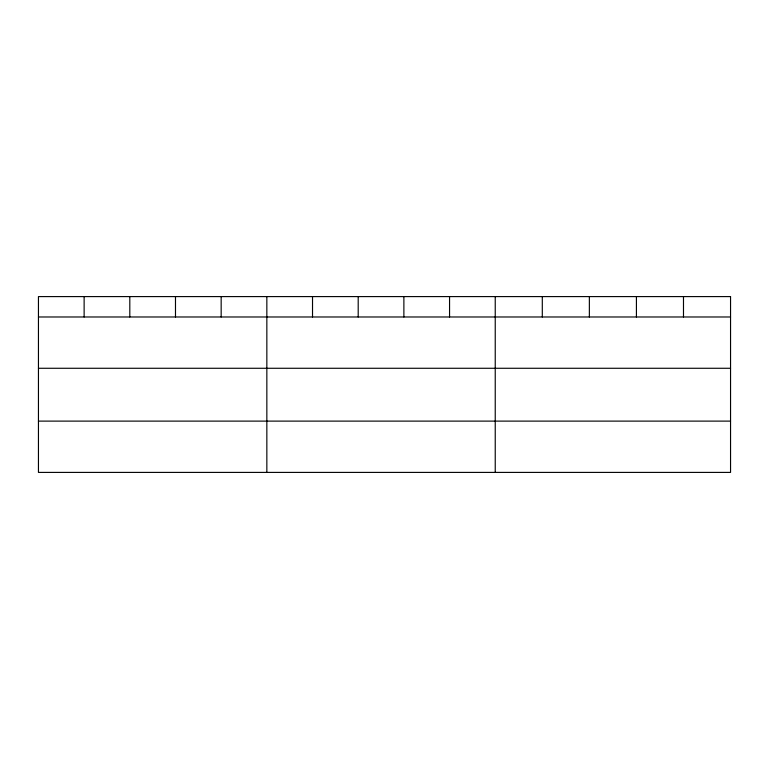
<?xml version="1.0" encoding="UTF-8"?>
<svg xmlns="http://www.w3.org/2000/svg" width="769" height="769" viewBox="0 0 769 769"><rect width="100%" height="100%" fill="white"/><g stroke="black" fill="none" stroke-linecap="round" stroke-linejoin="round"><path stroke-width="1.15" d="M38.45 316.982L730.55 316.982M38.45 368.274L730.55 368.274M38.45 421.114L730.55 421.114M683.487 296.594L683.487 316.982M636.424 296.594L636.424 316.982M589.362 296.594L589.362 316.982M542.299 296.594L542.299 316.982M495.236 296.594L495.236 472.406M449.557 296.594L449.557 316.982M403.879 296.594L403.879 316.982M358.2 296.594L358.2 316.982M312.522 296.594L312.522 316.982M266.843 296.594L266.843 472.406M221.164 296.594L221.164 316.982M175.486 296.594L175.486 316.982M129.807 296.594L129.807 316.982M84.129 296.594L84.129 316.982M730.55 296.594L38.45 296.594L38.45 472.406L730.55 472.406L730.55 296.594"/></g></svg>
